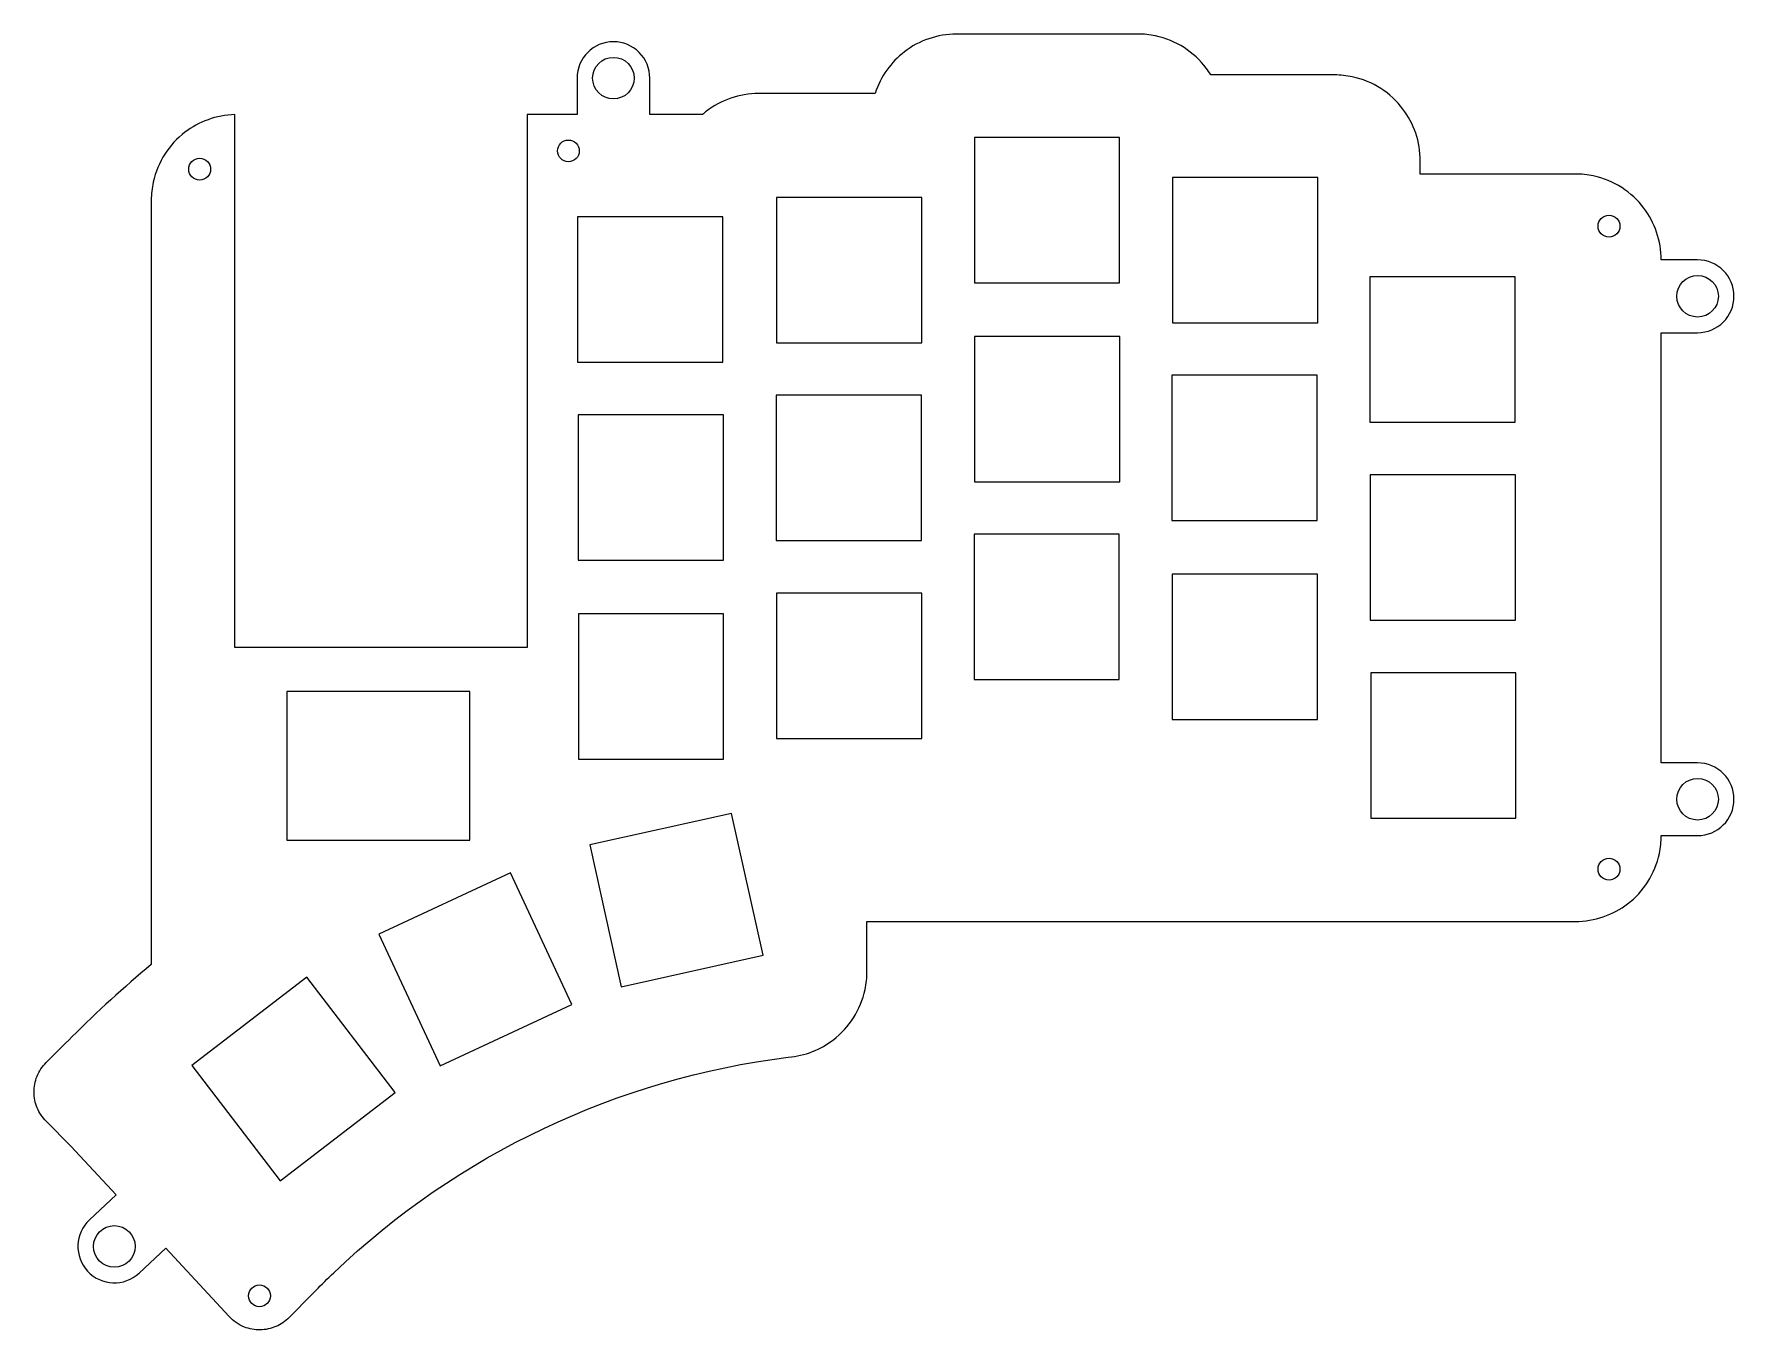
# Model space of a CAD drawing. Header units: millimetres. Extents: x -9 to 155, y -116 to 9.
import ezdxf

# ---------------------------------------------------------------- set-up
doc = ezdxf.new("R2010")
doc.units = ezdxf.units.MM
doc.layers.get('0').update_dxf_attribs({"linetype": 'CONTINUOUS'})

msp = doc.modelspace()

# ---------------------------------------------------------------- linework, layer by layer
for p, q in [((97.25, 8.51), (79.83, 8.51)), ((97.25, 8.51), (79.83, 8.51)), ((43.31, 4.27), (43.31, 0.77)), ((43.31, 4.27), (43.31, 0.77)), ((50.31, 0.77), (50.31, 4.27)), ((50.31, 0.77), (50.31, 4.27)), ((116.17, 4.58), (104.28, 4.58)), ((116.17, 4.58), (104.28, 4.58)), ((71.98, 2.8), (60.78, 2.8)), ((71.98, 2.8), (60.78, 2.8)), ((10.39, -38.48), (10.39, 0.76)), ((10.39, -38.48), (10.39, 0.76)), ((43.31, 0.77), (38.5, 0.77)), ((38.5, 0.77), (38.5, -38.48)), ((43.31, 0.77), (38.5, 0.77)), ((38.5, 0.77), (38.5, -38.48)), ((55.37, 0.77), (50.31, 0.77)), ((55.37, 0.77), (50.31, 0.77)), ((124.42, -4.95), (124.42, -3.69)), ((124.42, -4.95), (124.42, -3.69)), ((135.34, -4.95), (124.42, -4.95)), ((135.34, -4.95), (124.42, -4.95)), ((139.35, -4.95), (135.34, -4.95)), ((139.35, -4.95), (135.34, -4.95)), ((2.35, -7.48), (2.35, -78.4)), ((2.35, -7.48), (2.35, -78.4)), ((151.1, -13.21), (147.6, -13.21)), ((151.1, -13.21), (147.6, -13.21)), ((147.6, -61.58), (147.6, -20.21)), ((147.6, -20.21), (151.1, -20.21)), ((147.6, -61.58), (147.6, -20.21)), ((147.6, -20.21), (151.1, -20.21)), ((10.39, -50.48), (10.39, -38.48)), ((10.39, -50.48), (10.39, -38.48)), ((38.5, -38.48), (38.5, -50.48)), ((38.5, -38.48), (38.5, -50.48)), ((38.5, -50.48), (10.39, -50.48)), ((38.5, -50.48), (10.39, -50.48)), ((151.1, -61.58), (147.6, -61.58)), ((151.1, -61.58), (147.6, -61.58)), ((147.6, -68.58), (151.1, -68.58)), ((147.6, -68.58), (151.1, -68.58)), ((71.2, -81.03), (71.2, -76.84)), ((71.2, -76.84), (74.51, -76.84)), ((71.2, -81.03), (71.2, -76.84)), ((71.2, -76.84), (74.51, -76.84)), ((74.51, -76.84), (135.34, -76.84)), ((74.51, -76.84), (135.34, -76.84)), ((135.34, -76.84), (139.34, -76.84)), ((135.34, -76.84), (139.34, -76.84)), ((2.35, -78.4), (2.35, -80.98)), ((2.35, -78.4), (2.35, -80.98)), ((71.2, -81.66), (71.2, -81.03)), ((71.2, -81.66), (71.2, -81.03)), ((-7.76, -96.05), (-5.37, -98.45)), ((-7.76, -96.05), (-5.37, -98.45)), ((-5.37, -98.45), (-1.02, -103.14)), ((-5.37, -98.45), (-1.02, -103.14)), ((-1.02, -103.14), (-3.58, -105.52)), ((-1.02, -103.14), (-3.58, -105.52)), ((1.18, -110.65), (3.74, -108.27)), ((1.18, -110.65), (3.74, -108.27)), ((3.74, -108.27), (9.84, -114.84)), ((3.74, -108.27), (9.84, -114.84))]:
    msp.add_line(p, q)
for points in [[(95.5, -15.42), (95.5, -1.45), (81.53, -1.45), (81.53, -15.42)], [(95.5, -15.42), (95.5, -1.45), (81.53, -1.45), (81.53, -15.42)], [(100.59, -19.26), (114.56, -19.26), (114.56, -5.29), (100.59, -5.29)], [(100.59, -19.26), (114.56, -19.26), (114.56, -5.29), (100.59, -5.29)], [(76.48, -7.22), (62.51, -7.22), (62.51, -21.19), (76.48, -21.19)], [(76.48, -7.22), (62.51, -7.22), (62.51, -21.19), (76.48, -21.19)], [(43.37, -9.08), (43.37, -23.05), (57.34, -23.05), (57.34, -9.08)], [(43.37, -9.08), (43.37, -23.05), (57.34, -23.05), (57.34, -9.08)], [(119.57, -14.85), (119.57, -28.82), (133.54, -28.82), (133.54, -14.85)], [(119.57, -14.85), (119.57, -28.82), (133.54, -28.82), (133.54, -14.85)], [(81.54, -20.58), (81.54, -34.55), (95.51, -34.55), (95.51, -20.58)], [(81.54, -20.58), (81.54, -34.55), (95.51, -34.55), (95.51, -20.58)], [(100.54, -38.27), (114.51, -38.27), (114.51, -24.3), (100.54, -24.3)], [(100.54, -38.27), (114.51, -38.27), (114.51, -24.3), (100.54, -24.3)], [(62.46, -26.23), (62.46, -40.2), (76.43, -40.2), (76.43, -26.23)], [(62.46, -26.23), (62.46, -40.2), (76.43, -40.2), (76.43, -26.23)], [(57.39, -28.12), (43.42, -28.12), (43.42, -42.09), (57.39, -42.09)], [(57.39, -28.12), (43.42, -28.12), (43.42, -42.09), (57.39, -42.09)], [(119.62, -33.88), (119.62, -47.85), (133.59, -47.85), (133.59, -33.88)], [(119.62, -33.88), (119.62, -47.85), (133.59, -47.85), (133.59, -33.88)], [(81.5, -53.55), (95.47, -53.55), (95.47, -39.58), (81.5, -39.58)], [(81.5, -53.55), (95.47, -53.55), (95.47, -39.58), (81.5, -39.58)], [(114.53, -43.43), (100.56, -43.43), (100.56, -57.4), (114.53, -57.4)], [(114.53, -43.43), (100.56, -43.43), (100.56, -57.4), (114.53, -57.4)], [(62.5, -59.24), (76.47, -59.24), (76.47, -45.27), (62.5, -45.27)], [(62.5, -59.24), (76.47, -59.24), (76.47, -45.27), (62.5, -45.27)], [(43.44, -61.22), (57.41, -61.22), (57.41, -47.25), (43.44, -47.25)], [(43.44, -61.22), (57.41, -61.22), (57.41, -47.25), (43.44, -47.25)], [(133.63, -66.89), (133.63, -52.92), (119.66, -52.92), (119.66, -66.89)], [(133.63, -66.89), (133.63, -52.92), (119.66, -52.92), (119.66, -66.89)], [(15.39, -69.02), (32.99, -69.02), (32.99, -54.72), (15.39, -54.72)], [(15.39, -69.02), (32.99, -69.02), (32.99, -54.72), (15.39, -54.72)], [(61.2, -80.09), (58.18, -66.45), (44.54, -69.48), (47.57, -83.11)], [(61.2, -80.09), (58.18, -66.45), (44.54, -69.48), (47.57, -83.11)], [(36.9, -72.16), (24.24, -78.06), (30.14, -90.72), (42.8, -84.82)], [(36.9, -72.16), (24.24, -78.06), (30.14, -90.72), (42.8, -84.82)], [(6.25, -90.7), (14.75, -101.79), (25.83, -93.28), (17.33, -82.2)], [(6.25, -90.7), (14.75, -101.79), (25.83, -93.28), (17.33, -82.2)]]:
    msp.add_lwpolyline(points, close=True)
for centre, radius in [((46.81, 4.27), 2), ((46.81, 4.27), 2), ((42.48, -2.73), 1.05), ((42.48, -2.73), 1.05), ((7.01, -4.49), 1.05), ((7.01, -4.49), 1.05), ((142.58, -9.97), 1.05), ((142.58, -9.97), 1.05), ((151.1, -16.71), 2), ((151.1, -16.71), 2), ((151.1, -65.08), 2), ((151.1, -65.08), 2), ((142.58, -71.81), 1.05), ((142.58, -71.81), 1.05), ((-1.2, -108.09), 2), ((-1.2, -108.09), 2), ((12.76, -112.84), 1.05), ((12.76, -112.84), 1.05)]:
    msp.add_circle(centre, radius)
for centre, start, end in [((46.81, 4.27), 90, 179.9982), ((46.81, 4.27), 90, 179.9982), ((46.81, 4.27), -0.0018, 90), ((46.81, 4.27), -0.0018, 90), ((151.1, -16.71), -90, 90), ((151.1, -16.71), -90, 90), ((151.1, -65.08), -90, 90), ((151.1, -65.08), -90, 90), ((-1.2, -108.09), 132.8504, 312.8504), ((-1.2, -108.09), 132.8504, 312.8504)]:
    msp.add_arc(centre, 3.5, start, end)
for points, knots in [([(79.83, 8.51), (79.83, 8.51), (79.83, 8.51), (79.83, 8.51), (79.82, 8.51), (79.82, 8.51), (79.82, 8.51), (77.97, 8.51), (76.19, 7.87), (74.81, 6.81), (73.51, 5.8), (72.51, 4.42), (71.98, 2.8)], [-0.0057042, -0.0057042, -0.0057042, -0.0057042, -0.0028521, -0.0028521, -0.0028521, 0, 0, 0, 0.4137463, 0.4137463, 0.4137463, 0.8062583, 0.8062583, 0.8062583, 0.8062583]), ([(79.83, 8.51), (79.83, 8.51), (79.83, 8.51), (79.83, 8.51), (79.82, 8.51), (79.82, 8.51), (79.82, 8.51), (77.97, 8.51), (76.19, 7.87), (74.81, 6.81), (73.51, 5.8), (72.51, 4.42), (71.98, 2.8)], [-0.0057042, -0.0057042, -0.0057042, -0.0057042, -0.0028521, -0.0028521, -0.0028521, 0, 0, 0, 0.4137463, 0.4137463, 0.4137463, 0.8062583, 0.8062583, 0.8062583, 0.8062583]), ([(104.28, 4.58), (104.14, 4.8), (104, 5.02), (103.84, 5.22), (102.66, 6.79), (100.94, 7.91), (98.95, 8.33), (98.4, 8.45), (97.83, 8.51), (97.26, 8.51), (97.26, 8.51), (97.26, 8.51), (97.26, 8.51), (97.25, 8.51), (97.25, 8.51), (97.25, 8.51)], [0.3472526, 0.3472526, 0.3472526, 0.3472526, 0.408667, 0.408667, 0.408667, 0.8714823, 0.8714823, 0.8714823, 1, 1, 1, 1.0028491, 1.0028491, 1.0028491, 1.0056982, 1.0056982, 1.0056982, 1.0056982]), ([(104.28, 4.58), (104.14, 4.8), (104, 5.02), (103.84, 5.22), (102.66, 6.79), (100.94, 7.91), (98.95, 8.33), (98.4, 8.45), (97.83, 8.51), (97.26, 8.51), (97.26, 8.51), (97.26, 8.51), (97.26, 8.51), (97.25, 8.51), (97.25, 8.51), (97.25, 8.51)], [0.3472526, 0.3472526, 0.3472526, 0.3472526, 0.408667, 0.408667, 0.408667, 0.8714823, 0.8714823, 0.8714823, 1, 1, 1, 1.0028491, 1.0028491, 1.0028491, 1.0056982, 1.0056982, 1.0056982, 1.0056982]), ([(124.42, -3.69), (124.43, -1.86), (123.8, -0.09), (122.76, 1.29), (121.59, 2.85), (119.87, 3.98), (117.88, 4.4), (117.32, 4.51), (116.75, 4.58), (116.18, 4.58), (116.18, 4.58), (116.18, 4.58), (116.18, 4.58), (116.18, 4.58), (116.18, 4.58), (116.17, 4.58)], [0.001515, 0.001515, 0.001515, 0.001515, 0.408676, 0.408676, 0.408676, 0.871477, 0.871477, 0.871477, 1, 1, 1, 1.002838, 1.002838, 1.002838, 1.005677, 1.005677, 1.005677, 1.005677]), ([(124.42, -3.69), (124.43, -1.86), (123.8, -0.09), (122.76, 1.29), (121.59, 2.85), (119.87, 3.98), (117.88, 4.4), (117.32, 4.51), (116.75, 4.58), (116.18, 4.58), (116.18, 4.58), (116.18, 4.58), (116.18, 4.58), (116.18, 4.58), (116.18, 4.58), (116.17, 4.58)], [0.001515, 0.001515, 0.001515, 0.001515, 0.408676, 0.408676, 0.408676, 0.871477, 0.871477, 0.871477, 1, 1, 1, 1.002838, 1.002838, 1.002838, 1.005677, 1.005677, 1.005677, 1.005677]), ([(60.78, 2.8), (60.78, 2.8), (60.78, 2.8), (60.78, 2.8), (60.77, 2.8), (60.77, 2.8), (60.77, 2.8), (58.92, 2.79), (57.14, 2.15), (55.76, 1.09), (55.63, 0.99), (55.5, 0.88), (55.37, 0.77)], [-0.0056828, -0.0056828, -0.0056828, -0.0056828, -0.0028414, -0.0028414, -0.0028414, 0, 0, 0, 0.4137364, 0.4137364, 0.4137364, 0.4546196, 0.4546196, 0.4546196, 0.4546196]), ([(60.78, 2.8), (60.78, 2.8), (60.78, 2.8), (60.78, 2.8), (60.77, 2.8), (60.77, 2.8), (60.77, 2.8), (58.92, 2.79), (57.14, 2.15), (55.76, 1.09), (55.63, 0.99), (55.5, 0.88), (55.37, 0.77)], [-0.0056828, -0.0056828, -0.0056828, -0.0056828, -0.0028414, -0.0028414, -0.0028414, 0, 0, 0, 0.4137364, 0.4137364, 0.4137364, 0.4546196, 0.4546196, 0.4546196, 0.4546196]), ([(10.39, 0.76), (8.61, 0.71), (6.92, 0.08), (5.59, -0.94), (4.08, -2.1), (2.97, -3.78), (2.55, -5.73), (2.42, -6.3), (2.36, -6.88), (2.35, -7.47), (2.35, -7.47), (2.35, -7.48), (2.35, -7.48), (2.35, -7.48), (2.35, -7.48), (2.35, -7.48)], [0.0157262, 0.0157262, 0.0157262, 0.0157262, 0.4134611, 0.4134611, 0.4134611, 0.8679571, 0.8679571, 0.8679571, 1, 1, 1, 1.0032943, 1.0032943, 1.0032943, 1.0065885, 1.0065885, 1.0065885, 1.0065885]), ([(10.39, 0.76), (8.61, 0.71), (6.92, 0.08), (5.59, -0.94), (4.08, -2.1), (2.97, -3.78), (2.55, -5.73), (2.42, -6.3), (2.36, -6.88), (2.35, -7.47), (2.35, -7.47), (2.35, -7.48), (2.35, -7.48), (2.35, -7.48), (2.35, -7.48), (2.35, -7.48)], [0.0157262, 0.0157262, 0.0157262, 0.0157262, 0.4134611, 0.4134611, 0.4134611, 0.8679571, 0.8679571, 0.8679571, 1, 1, 1, 1.0032943, 1.0032943, 1.0032943, 1.0065885, 1.0065885, 1.0065885, 1.0065885]), ([(147.6, -13.21), (147.6, -11.38), (146.97, -9.61), (145.93, -8.23), (144.76, -6.68), (143.05, -5.55), (141.06, -5.13), (140.51, -5.01), (139.93, -4.95), (139.36, -4.95), (139.36, -4.95), (139.36, -4.95), (139.36, -4.95), (139.35, -4.95), (139.35, -4.95), (139.35, -4.95)], [0.001179, 0.001179, 0.001179, 0.001179, 0.409275, 0.409275, 0.409275, 0.871026, 0.871026, 0.871026, 1, 1, 1, 1.00254, 1.00254, 1.00254, 1.005079, 1.005079, 1.005079, 1.005079]), ([(147.6, -13.21), (147.6, -11.38), (146.97, -9.61), (145.93, -8.23), (144.76, -6.68), (143.05, -5.55), (141.06, -5.13), (140.51, -5.01), (139.93, -4.95), (139.36, -4.95), (139.36, -4.95), (139.36, -4.95), (139.36, -4.95), (139.35, -4.95), (139.35, -4.95), (139.35, -4.95)], [0.001179, 0.001179, 0.001179, 0.001179, 0.409275, 0.409275, 0.409275, 0.871026, 0.871026, 0.871026, 1, 1, 1, 1.00254, 1.00254, 1.00254, 1.005079, 1.005079, 1.005079, 1.005079]), ([(139.34, -76.84), (141.19, -76.84), (142.98, -76.21), (144.37, -75.14), (145.9, -73.97), (147.01, -72.26), (147.42, -70.3), (147.54, -69.74), (147.6, -69.16), (147.6, -68.58)], [0.0012037, 0.0012037, 0.0012037, 0.0012037, 0.4142711, 0.4142711, 0.4142711, 0.869483, 0.869483, 0.869483, 0.9988224, 0.9988224, 0.9988224, 0.9988224]), ([(139.34, -76.84), (141.19, -76.84), (142.98, -76.21), (144.37, -75.14), (145.9, -73.97), (147.01, -72.26), (147.42, -70.3), (147.54, -69.74), (147.6, -69.16), (147.6, -68.58)], [0.0012037, 0.0012037, 0.0012037, 0.0012037, 0.4142711, 0.4142711, 0.4142711, 0.869483, 0.869483, 0.869483, 0.9988224, 0.9988224, 0.9988224, 0.9988224]), ([(2.35, -80.98), (-0.3, -83.18), (-2.84, -85.5), (-5.28, -87.93), (-6.1, -88.75), (-6.93, -89.58), (-7.75, -90.4)], [0.265412, 0.265412, 0.265412, 0.265412, 1, 1, 1, 1.266751, 1.266751, 1.266751, 1.266751]), ([(2.35, -80.98), (-0.3, -83.18), (-2.84, -85.5), (-5.28, -87.93), (-6.1, -88.75), (-6.93, -89.58), (-7.75, -90.4)], [0.265412, 0.265412, 0.265412, 0.265412, 1, 1, 1, 1.266751, 1.266751, 1.266751, 1.266751]), ([(63.63, -89.9), (65.24, -89.76), (66.76, -89.15), (67.97, -88.21), (69.49, -87.04), (70.6, -85.34), (71.02, -83.38), (71.13, -82.82), (71.2, -82.24), (71.2, -81.66)], [0.0522733, 0.0522733, 0.0522733, 0.0522733, 0.4148308, 0.4148308, 0.4148308, 0.8698473, 0.8698473, 0.8698473, 1, 1, 1, 1]), ([(63.63, -89.9), (65.24, -89.76), (66.76, -89.15), (67.97, -88.21), (69.49, -87.04), (70.6, -85.34), (71.02, -83.38), (71.13, -82.82), (71.2, -82.24), (71.2, -81.66)], [0.0522733, 0.0522733, 0.0522733, 0.0522733, 0.4148308, 0.4148308, 0.4148308, 0.8698473, 0.8698473, 0.8698473, 1, 1, 1, 1]), ([(-7.76, -96.05), (-8.12, -95.68), (-8.42, -95.25), (-8.82, -94.29), (-8.92, -93.77), (-8.93, -92.73), (-8.83, -92.21), (-8.53, -91.48), (-8.41, -91.24), (-8.11, -90.8), (-7.94, -90.59), (-7.75, -90.4)], [0, 0, 0, 0, 0.1562578, 0.1562578, 0.3125156, 0.3125156, 0.4687734, 0.4687734, 0.5491551, 0.5491551, 0.6295369, 0.6295369, 0.6295369, 0.6295369]), ([(-7.76, -96.05), (-8.12, -95.68), (-8.42, -95.25), (-8.82, -94.29), (-8.92, -93.77), (-8.93, -92.73), (-8.83, -92.21), (-8.53, -91.48), (-8.41, -91.24), (-8.11, -90.8), (-7.94, -90.59), (-7.75, -90.4)], [0, 0, 0, 0, 0.1562578, 0.1562578, 0.3125156, 0.3125156, 0.4687734, 0.4687734, 0.5491551, 0.5491551, 0.6295369, 0.6295369, 0.6295369, 0.6295369]), ([(15.62, -114.93), (16.48, -114.06), (17.33, -113.19), (18.19, -112.32), (18.75, -111.74), (19.33, -111.18), (19.91, -110.62)], [-1.384705, -1.384705, -1.384705, -1.384705, 0, 0, 0, 1, 1, 1, 1]), ([(15.62, -114.93), (16.48, -114.06), (17.33, -113.19), (18.19, -112.32), (18.75, -111.74), (19.33, -111.18), (19.91, -110.62)], [-1.384705, -1.384705, -1.384705, -1.384705, 0, 0, 0, 1, 1, 1, 1]), ([(15.62, -114.93), (15.25, -115.3), (14.82, -115.59), (13.86, -116), (13.35, -116.11), (12.31, -116.13), (11.79, -116.03), (11.03, -115.73), (10.76, -115.59), (10.27, -115.25), (10.04, -115.06), (9.84, -114.84)], [0, 0, 0, 0, 0.1562578, 0.1562578, 0.3125156, 0.3125156, 0.4687734, 0.4687734, 0.5584037, 0.5584037, 0.648034, 0.648034, 0.648034, 0.648034]), ([(15.62, -114.93), (15.25, -115.3), (14.82, -115.59), (13.86, -116), (13.35, -116.11), (12.31, -116.13), (11.79, -116.03), (11.03, -115.73), (10.76, -115.59), (10.27, -115.25), (10.04, -115.06), (9.84, -114.84)], [0, 0, 0, 0, 0.1562578, 0.1562578, 0.3125156, 0.3125156, 0.4687734, 0.4687734, 0.5584037, 0.5584037, 0.648034, 0.648034, 0.648034, 0.648034])]:
    msp.add_open_spline(points, degree=3, knots=knots)
msp.add_open_spline([(19.91, -110.62), (31.88, -99.2), (47.21, -91.93), (63.63, -89.9)], degree=3)
msp.add_open_spline([(19.91, -110.62), (31.88, -99.2), (47.21, -91.93), (63.63, -89.9)], degree=3)

doc.saveas('drawing.dxf')
